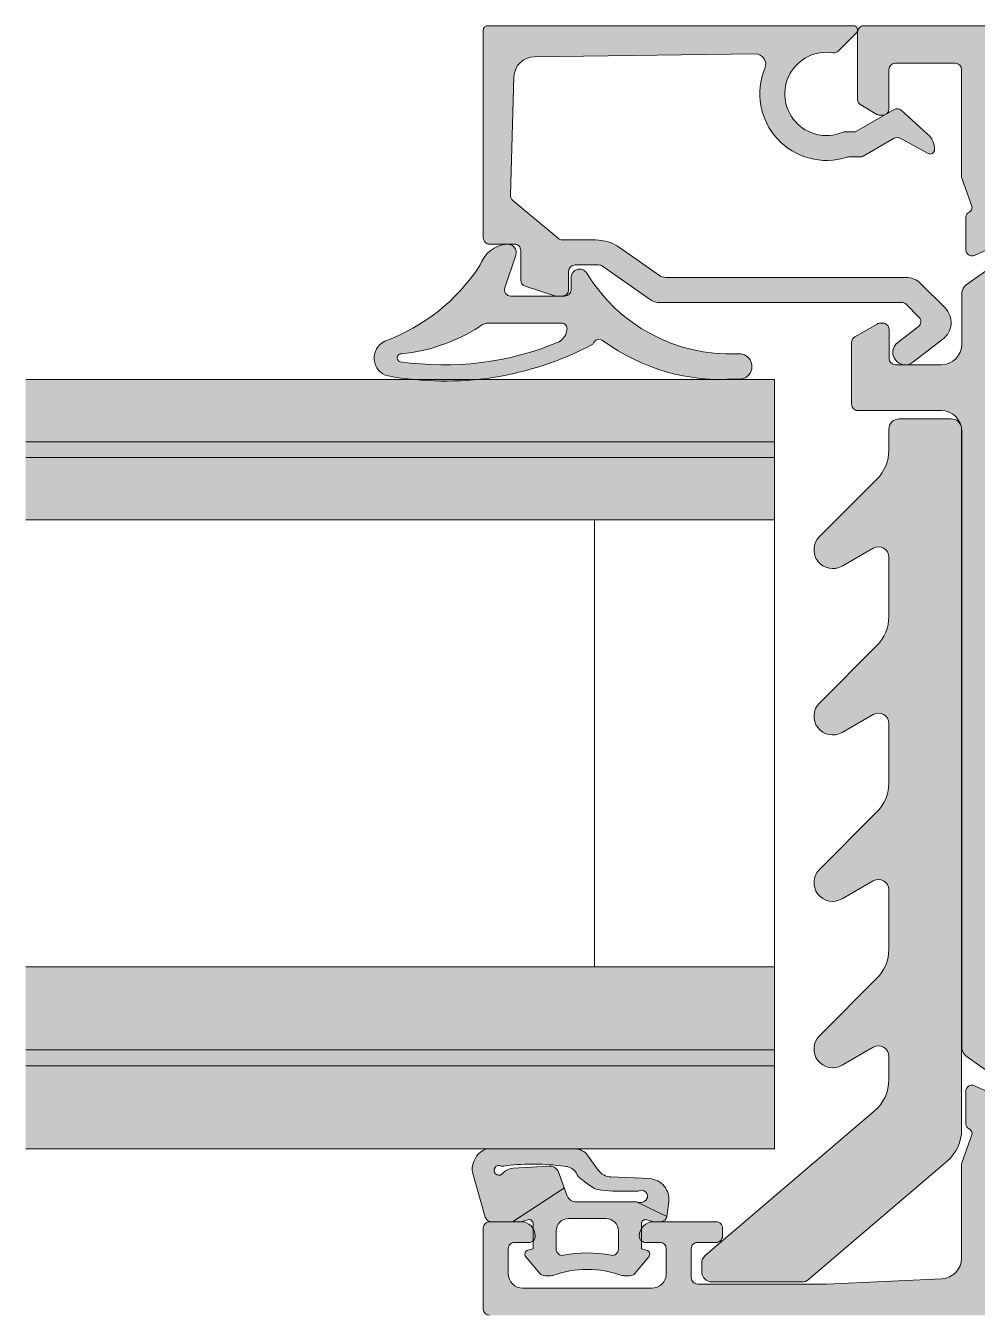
# Model space of a CAD drawing. Header units: millimetres. Extents: x -576 to 4430, y -1196 to 2690.
# Drawn here: x 1864.65 to 1887.53, y -635.28 to -604.31 of the extents above; entities that cross this region are included whole.
import ezdxf

# ---------------------------------------------------------------- set-up
doc = ezdxf.new("R2010")
doc.units = ezdxf.units.MM
doc.header["$LTSCALE"] = 0.25
doc.header["$MEASUREMENT"] = 0
for name, color, linetype, lineweight in [('01_Aluminium [Thin]', 141, 'Continuous', 18), ('01_Fill Glass', 254, 'Continuous', 0), ('01_Fill Plastic', 253, 'Continuous', 0), ('01_Fill Polyamide', 10, 'Continuous', 0), ('01_Glazing [Thin]', 6, 'Continuous', 18), ('01_Plastic', 3, 'Continuous', 20), ('01_Polyamide', 201, 'Continuous', 20)]:
    doc.layers.add(name, color=color, linetype=linetype, lineweight=lineweight)
doc.layers.add('01_Fill 2°material', color=7, linetype='Continuous', lineweight=0, true_color=0xbfbfbf)
doc.layers.add('01_Fill Aluminum', color=7, linetype='Continuous', lineweight=0, true_color=0xdcdcdc)

msp = doc.modelspace()

# ---------------------------------------------------------------- hatches: boundary and pattern name
at = {"layer": '01_Fill 2°material', "ltscale": 0.25}
h = msp.add_hatch(color=256, dxfattribs=at)
h.dxf.hatch_style = 1
edge = h.paths.add_edge_path()
edge.add_arc((1875.630387499797, -631.8034628461886), 0.2500000000006058, 528.0364513271027, 561.7668760545731, ccw=False)
edge.add_arc((1875.925846803209, -631.8071016892121), 0.5428696929898681, 472.5962169643944, 534.1362622465406, ccw=False)
edge.add_line((1875.717257611146, -631.3059050685919), (1877.826485670125, -631.3059050685773))
edge.add_arc((1877.84559630278, -631.7054482874158), 0.4000000000000318, 404.7119290243088, 452.73843895605285, ccw=False)
edge.add_line((1878.129857507245, -631.4240312167962), (1878.411291486323, -631.8154463478453))
edge.add_arc((1878.736056595669, -631.5819348411645), 0.4000000000002781, 575.7167622531208, 627.527475252334)
edge.add_line((1878.718800473604, -631.9815624506358), (1879.649780129862, -632.0217626225152))
edge.add_arc((1879.612402794191, -632.5203636000218), 0.4999999999926932, 352.99360772468975, 445.7128735626858, ccw=False)
edge.add_line((1880.108669068663, -632.5813536386707), (1880.065552523039, -632.93218613426))
edge.add_line((1880.065552523039, -632.93218613426), (1879.332551713126, -632.5809050510583))
edge.add_arc((1879.41361176627, -632.3708512795978), 0.2251517690805374, 608.8983266011014, 674.0103272438629)
edge.add_arc((1879.589820862601, -632.5333452848885), 0.01978431694102304, 489.3537514831213, 538.3734630290342, ccw=False)
edge.add_arc((1879.450517201181, -632.4460192023056), 0.1457933144468498, 330.3934355554911, 481.9492810514324)
edge.add_line((1879.373367992978, -632.3223111176416), (1878.767687213341, -632.3191149342478))
edge.add_line((1878.767687213342, -632.3191149342478), (1878.48922071132, -632.3000141739643))
edge.add_arc((1878.24404885142, -632.9247492458802), 0.6711208169678048, 428.5729057719275, 443.0954420271703)
edge.add_line((1878.324728186672, -632.2584955435781), (1878.188152554071, -632.1728378595539))
edge.add_line((1878.18815255407, -632.1728378595548), (1877.990798381435, -632.015306156038))
edge.add_arc((1878.50203806181, -631.4911530625981), 0.7321901912429457, 572.9024375159727, 585.7145556032654, ccw=False)
edge.add_line((1877.887293552703, -631.8888862202242), (1877.865474119625, -631.8563702806954))
edge.add_arc((1877.589420366886, -632.0789951423625), 0.3546371433360143, 398.8846055349916, 449.8060012747791)
edge.add_arc((1876.839092747491, -636.9169420396378), 5.24668493684652, 441.7646998648067, 456.9066713819241)
edge.add_arc((1876.12495837083, -631.4725838534345), 0.2500000000000436, 259.90976088892603, 289.44069641719955, ccw=False)
edge.add_arc((1876.027218796877, -631.8228199933004), 0.117247234685073, 422.6095379947188, 666.6522718205318)
edge.add_arc((1876.394901328946, -632.1498148231971), 0.3779901298675551, 452.67500966416947, 501.958332058076, ccw=False)
edge.add_line((1876.377260239743, -631.7722365793201), (1877.233700816166, -631.7192186716405))
edge.add_arc((1877.233700816166, -631.9692186716405), 0.25, 374.99999999998107, 449.99999999998374, ccw=False)
edge.add_line((1877.475182272738, -631.9045139103658), (1877.597347261696, -632.2466595578893))
edge.add_line((1877.597347261697, -632.2466595578893), (1876.350071776092, -633.0559050683136))
edge.add_line((1876.350071776092, -633.0559050683136), (1875.839958306796, -633.0559050683136))
edge.add_arc((1875.839958306796, -632.9059050683139), 0.1499999999998352, 554.9999999982908, 629.9999999999945, ccw=False)
edge.add_line((1875.695069432852, -632.9447279250747), (1875.398212407898, -631.89617059507))
at = {"layer": '01_Fill Aluminum', "ltscale": 0.25}
h = msp.add_hatch(color=256, dxfattribs=at)
h.dxf.hatch_style = 1
h.paths.add_polyline_path([(1875.650064028373, -609.4059060929134, 0.4142136209387937), (1875.800064058367, -609.5559060929135), (1876.400062973761, -609.5559059729402, -0.414213620938794), (1876.550063003754, -609.7059059729401), (1876.550063003754, -610.4233398242344, 0.3249196962329807), (1876.653710454599, -610.5659983016786), (1877.369476089889, -610.7985646544711, 0.1970082281405101), (1877.4829458214, -610.7900526784073, 0.5576223656296995), (1877.700063003755, -610.6559061770266), (1877.700063003755, -610.205905717483, -0.4142135623730937), (1877.850063003755, -610.0559057174829), (1878.427547678263, -610.0559057174829, -0.1539147432816154), (1878.513584154385, -610.0830329183103), (1879.69560512746, -610.9106930669356, 0.1539147432816144), (1879.83899925433, -610.9559050683143), (1885.70700413125, -610.9559050683143, -0.1989123673796579), (1885.813070148428, -610.9998390511363), (1886.124758695058, -611.3115275977665, -0.4529657504803505), (1886.110057578107, -611.5365577061924), (1885.61342062186, -611.9179768847074, 1.00007663492671), (1885.978916686441, -612.3938052410102), (1886.708122056746, -611.8336837400751, 0.4479168683076039), (1886.75051136258, -611.088752127865), (1886.164110912437, -610.5023516777213, 0.1989123673797433), (1885.810557521843, -610.3559050683147), (1880.028178556297, -610.3559050683147, -0.1539147432815771), (1879.884784429428, -610.3106930669361), (1878.922299476589, -609.6367537229975, 0.1539147432816033), (1878.348722969111, -609.455905717483), (1877.551626244021, -609.4559057174832, -0.1755946907436003), (1877.455534962984, -609.4210858620776), (1876.358133730723, -608.5055574904992, -0.2221840360619963), (1876.304225083142, -608.3905236844624), (1876.386279324793, -605.5355298082917, -0.4022031260866226), (1876.879849649838, -605.0499329086164), (1882.185386800907, -604.9838919233683, -0.5420708623593433), (1882.4218485674, -605.329746603595, 0.6445493222813495), (1884.41116455268, -607.4595652792096), (1884.710833543835, -607.4595652792099, 0.131652497587474), (1884.785833543835, -607.4394690897774), (1885.52653734134, -607.0118235528981, -0.260827865696058), (1885.673052589866, -607.0098730149278), (1886.349446975937, -607.3767362481659, 0.5436583071635439), (1886.496835711251, -607.2964186248263, 0.2214433755511985), (1886.331689111466, -606.9078752358126), (1885.699618664203, -606.3387564488154, 0.3249196962328429), (1885.524249073249, -606.3203243620693), (1884.625064028377, -606.8394690897775, -0.1316524975874037), (1884.550064028377, -606.8595652792097), (1884.33097386429, -606.8595652792097, 0.09647240044979621), (1884.274681828163, -606.8705285694217, -1.314619193601405), (1884.054470210282, -604.9557134699736, 0.2397131860925454), (1884.183796520906, -604.9135939320225), (1884.620774706495, -604.4766157464327, 0.6681786379191111), (1884.550064028376, -604.305905068314), (1875.750064028377, -604.305905068314, 0.4142135623730939), (1875.650064028377, -604.4059050683142)])
h = msp.add_hatch(color=256, dxfattribs=at)
h.dxf.hatch_style = 1
h.paths.add_polyline_path([(1890.174790430851, -630.4059050683844, -0.4142135623728267), (1890.024790430852, -630.5559050683843), (1889.849790430787, -630.5559050683845, 0.5855240683196027), (1889.76443535106, -630.7080060315685), (1890.227823050335, -631.4671569493111, -0.1378721067475657), (1890.249790430744, -631.5453083940873), (1890.249790430744, -631.6559050683146, -0.4142135623730952), (1890.099790430744, -631.8059050683145), (1888.173397228835, -631.8059050683145, 0.2134110148109192), (1888.061597942917, -631.8559004700791, -0.8554596718348992), (1887.812754000839, -631.6948915881052), (1887.853427665145, -631.6035370423423), (1888.415660622397, -630.7891587542136, -0.2679491924310027), (1888.551183973887, -630.7248670657845), (1888.60873136559, -630.7295179841293, 0.577350269189233), (1888.707135893458, -630.5869818522361), (1888.586776288165, -630.3332704084754, 0.1779757333229027), (1888.512870723383, -630.2608022769231), (1887.458364174319, -629.7856893407555, 0.5444665942505428), (1887.247625419503, -629.923833781775), (1887.252853968894, -630.7132979011789, 0.3039838199167826), (1887.326221988381, -630.8215676665294, -0.4027377512043442), (1887.392713251366, -630.9702466426298), (1887.158920312494, -631.6204086178926, 0.08651342436168223), (1887.150071776091, -631.6711655319481), (1887.150071776091, -633.929124624195, -0.4008390878226563), (1886.673002854592, -634.4285985130408), (1883.900071776092, -634.5559050683136), (1880.800071776092, -634.5559050683136, -0.414213562373095), (1880.650071776092, -634.4059050683135), (1880.650071776092, -633.7059050683137, -0.414213562372873), (1880.800071776091, -633.5559050683136), (1881.250071776092, -633.5559050683131, 0.4142135623728731), (1881.400071776092, -633.4059050683135), (1881.400071776092, -633.2059050683137, 0.4142135623730498), (1881.250071776091, -633.0559050683136), (1879.750071776091, -633.0559050683133, 0.4142135623737849), (1879.400071776092, -633.4059050683139, 0.4142135623726405), (1879.550071776092, -633.5559050683136), (1879.900071776091, -633.5559050683133, -0.4142135623735042), (1880.050071776092, -633.7059050683141), (1880.050071776091, -634.305905068314, -0.4142135623728734), (1879.700071776092, -634.6559050683135), (1876.600071776092, -634.6559050683135, -0.4142135623728727), (1876.250071776092, -634.305905068314), (1876.250071776091, -633.7059050683139, -0.414213562372651), (1876.400071776091, -633.555905068314), (1876.750071776092, -633.5559050683131, 0.4142135623725953), (1876.900071776092, -633.4059050683135, 0.4142135623727071), (1876.550071776092, -633.055905068314), (1875.800071776092, -633.0559050683136, 0.414213562373317), (1875.650071776092, -633.2059050683134), (1875.650071776092, -635.1559050683132, 0.4142135623730847), (1875.800071776091, -635.3059050683131), (1916.400071776092, -635.3059050683145, 0.4142135623731034), (1916.650071776092, -635.0559050683145), (1916.650071776092, -633.455905068315, 0.4142135623729676), (1916.500071776091, -633.3059050683149), (1915.450071776092, -633.3059050683145, 0.414213562373227), (1915.300071776091, -633.4559050683148), (1915.300071776091, -633.6559050683146, 0.4142135623733881), (1915.450071776092, -633.8059050683149), (1915.900071776092, -633.8059050683145, -0.4142135623737749), (1916.050071776092, -633.955905068315), (1916.050071776091, -634.3048938291298, -0.4142135623722661), (1915.900071776092, -634.454893829129), (1915.525071776092, -634.4548938291297, 0.2679491924301409), (1915.395167965525, -634.5298938291293, -0.2679491924304972), (1915.265264154957, -634.6048938291291), (1913.034879397227, -634.6048938291295, -0.2679491924310892), (1912.90497558666, -634.5298938291297, 0.2679491924311215), (1912.775071776092, -634.4548938291297), (1912.400071776092, -634.4548938291299, -0.4142135623728035), (1912.250071776091, -634.3048938291298), (1912.250071776091, -633.9559050683155, -0.4142135623731782), (1912.400071776091, -633.8059050683149), (1912.850071776092, -633.8059050683145, 0.4142135623727968), (1913.000071776091, -633.6559050683146), (1913.000071776091, -633.4559050683148, 0.4142135623730741), (1912.850071776092, -633.3059050683149), (1911.050071776092, -633.3059050683149, 0.4142135623731158), (1910.900071776092, -633.455905068315), (1910.900071776092, -633.8059050683142, 0.4142135623730952), (1911.050071776092, -633.9559050683141), (1911.500071776091, -633.9559050683141, -0.4142135623730951), (1911.650071776092, -634.1059050683142), (1911.650071776092, -634.4059050683142, -0.4142135623730811), (1911.500071776091, -634.5559050683142), (1903.250071776092, -634.5559050683145, -0.4142135623726616), (1903.100071776092, -634.4059050683148), (1903.100071776092, -634.1059050683147, -0.4142135623735389), (1903.250071776091, -633.9559050683146), (1903.700071776092, -633.9559050683146, 0.4142135623730949), (1903.850071776092, -633.8059050683145), (1903.850071776092, -633.4559050683146, 0.4142135623729665), (1903.700071776092, -633.3059050683149), (1902.650071776092, -633.3059050683145, 0.4142135623733674), (1902.500071776091, -633.4559050683146), (1902.500071776092, -634.4059050683142, -0.4142135623732373), (1902.350071776092, -634.5559050683145), (1901.999790430866, -634.5559050683145), (1899.226859352352, -634.4285985130413, -0.4008390878226519), (1898.749790430853, -633.9291246241952), (1898.749790430854, -631.3559050683119), (1898.599790430854, -631.2059050683114), (1898.749790430854, -631.0559050683117), (1898.749790430854, -629.0559050683149, 0.4142135623731618), (1898.499790430854, -628.8059050683149), (1898.249790430852, -628.8059050683149, 0.4142135623730951), (1897.999790430852, -629.0559050683149, -0.4142135623730951), (1897.749790430852, -629.3059050683149), (1894.338141060044, -629.3059050683149, -0.3163632502771074), (1894.196989596448, -629.2066619823701), (1893.932180651817, -628.4702466426301, -0.3927928019848425), (1893.994957742741, -628.3231454686805), (1894.002334066713, -628.3198613176554, 0.2944133975739259), (1894.072039934289, -628.2132979011789), (1894.07726848368, -627.423833781775, 0.5486187866265531), (1893.864780763698, -627.286477345321), (1892.8120231798, -627.7608022769233, 0.1779757333225253), (1892.738117615017, -627.8332704084754), (1892.617758009725, -628.0869818522361, 0.7175489518028334), (1892.740376869629, -628.2314203448894, -0.3297694723299452), (1892.909233280786, -628.2891587542139), (1893.471466238037, -629.1035370423425), (1893.512129864891, -629.194869043616, -0.8555309015448502), (1893.263295960266, -629.3559004700791, 0.2134110148108032), (1893.151496674348, -629.3059050683145), (1891.225103472439, -629.3059050683145, -0.4142135623730951), (1891.075103472439, -629.1559050683144), (1891.075103472439, -629.0453083940873, -0.1378721067475825), (1891.097070852848, -628.9671569493113), (1891.560458552166, -628.2080060314987, 0.5855240683198971), (1891.475103472439, -628.0559050683145), (1890.762311855727, -628.0559050683145, 0.2614125764228558), (1890.335536457089, -628.295400252394), (1890.248015032214, -628.4387833635973, 0.1378721067476053), (1890.174790430852, -628.6992881795176)])
h.paths.add_polyline_path([(1891.299790430852, -630.0559050683149), (1897.849790430852, -630.0559050683154, -0.4142135623730848), (1897.999790430852, -630.2059050683152), (1897.999790430852, -634.4059050683148, -0.4142135623730901), (1897.849790430852, -634.5559050683145), (1888.050071776091, -634.5559050683147, -0.4142135623730978), (1887.90007177609, -634.4059050683144), (1887.90007177609, -632.7559050683147, -0.414213562373095), (1888.05007177609, -632.6059050683149), (1890.999790430852, -632.6059050683149, 0.4142135623730952), (1891.149790430852, -632.455905068315), (1891.149790430852, -631.3559050683115), (1890.999790430852, -631.2059050683109), (1891.149790430852, -631.0559050683113), (1891.149790430852, -630.2059050683155, -0.4142135623731054)], flags=16)
h.paths.add_polyline_path([(1890.174790430852, -610.9125219571812, 0.1378721067476084), (1890.248015032214, -611.1730267731017), (1890.335536457089, -611.3164098843048, 0.261412576422854), (1890.762311855727, -611.555905068384), (1891.475103472439, -611.5559050683843, 0.5855240683198882), (1891.560458552166, -611.4038041052003), (1891.097070852848, -610.6446531873875, -0.1378721067475827), (1891.075103472439, -610.5665017426112), (1891.075103472439, -610.4559050683844, -0.4142135623730951), (1891.225103472439, -610.3059050683843), (1893.151496674348, -610.3059050683843, 0.2134110148108026), (1893.263295960266, -610.2559096666195, -0.8554596718522117), (1893.512139902342, -610.416918548599), (1893.471466238037, -610.5082730943562), (1892.909233280786, -611.3226513824851, -0.267949192431002), (1892.773709929296, -611.3869430709143), (1892.716162537593, -611.3822921525694, 0.5773502691897295), (1892.617758009725, -611.5248282844626), (1892.738117615017, -611.7785397282233, 0.1779757333225185), (1892.8120231798, -611.8510078597755), (1893.866529728863, -612.326120795943, 0.5444665942506196), (1894.07726848368, -612.1879763549235), (1894.072039934289, -611.3985122355197, 0.3039838199165649), (1893.998671914802, -611.2902424701691, -0.4027377512036581), (1893.932180651817, -611.1415634940689), (1894.196989596473, -610.4051481542587, -0.3163632502771503), (1894.33814106007, -610.305905068314), (1897.749790430852, -610.305905068314, -0.4142135623730951), (1897.999790430852, -610.555905068314, 0.4142135623730951), (1898.249790430852, -610.805905068314), (1898.499790430854, -610.805905068314, 0.4142135623731616), (1898.749790430854, -610.555905068314), (1898.749790430854, -608.5559050683177), (1898.599790430854, -608.405905068318), (1898.749790430854, -608.2559050683175), (1898.749790430853, -605.6826855124335, -0.4008390878226513), (1899.226859352352, -605.1832116235875), (1901.999790430866, -605.055905068314), (1902.350071776092, -605.055905068314, -0.4142135623732339), (1902.500071776092, -605.2059050683146), (1902.500071776091, -606.1559050683139, 0.4142135623733622), (1902.650071776092, -606.3059050683142), (1903.700071776092, -606.3059050683138, 0.4142135623729666), (1903.850071776092, -606.1559050683139), (1903.850071776092, -605.8059050683142, 0.4142135623730951), (1903.700071776092, -605.6559050683144), (1903.250071776091, -605.6559050683144, -0.4142135623735391), (1903.100071776092, -605.5059050683138), (1903.100071776092, -605.2059050683139, -0.4142135623726615), (1903.250071776092, -605.055905068314), (1911.500071776091, -605.0559050683145, -0.4142135623730812), (1911.650071776092, -605.2059050683146), (1911.650071776092, -605.5059050683143, -0.4142135623730949), (1911.500071776091, -605.6559050683144), (1911.050071776092, -605.6559050683144, 0.4142135623730951), (1910.900071776092, -605.8059050683145), (1910.900071776092, -606.1559050683139, 0.4142135623730951), (1911.050071776091, -606.3059050683138), (1912.850071776092, -606.3059050683138, 0.4142135623730949), (1913.000071776091, -606.1559050683139), (1913.000071776091, -605.9559050683141, 0.4142135623727968), (1912.850071776092, -605.8059050683142), (1912.400071776091, -605.8059050683138, -0.4142135623731783), (1912.250071776091, -605.6559050683135), (1912.250071776091, -605.3069163074991, -0.4142135623728035), (1912.400071776092, -605.156916307499), (1912.775071776092, -605.156916307499, 0.2679491924312483), (1912.904975586659, -605.0819163074992, -0.2679491924312384), (1913.034879397227, -605.0069163074992), (1915.265264154957, -605.0069163074999, -0.2679491924305538), (1915.395167965525, -605.0819163074995, 0.2679491924303024), (1915.525071776092, -605.1569163074993), (1915.900071776092, -605.1569163074997, -0.4142135623723598), (1916.050071776091, -605.3069163074991), (1916.050071776092, -605.6559050683139, -0.4142135623737749), (1915.900071776092, -605.8059050683142), (1915.450071776092, -605.8059050683138, 0.4142135623733934), (1915.300071776091, -605.9559050683141), (1915.300071776091, -606.1559050683139, 0.4142135623732199), (1915.450071776092, -606.3059050683142), (1916.500071776092, -606.3059050683138, 0.4142135623729631), (1916.650071776092, -606.1559050683137), (1916.650071776092, -604.5559050683145, 0.4142135623730907), (1916.400071776092, -604.3059050683145), (1884.80007177609, -604.3059050683142, 0.4142135623735892), (1884.65007177609, -604.4559050683143), (1884.650071776093, -606.0806273933407, 0.2679491924307623), (1884.725071776093, -606.2105312039081), (1885.115264154957, -606.435808878881, 0.1316524975889904), (1885.190264154958, -606.4559050683132, 0.5690505240446433), (1885.400071776093, -606.3059050683127), (1885.400071776092, -605.3559050683133, -0.4142135623730361), (1885.550071776092, -605.2059050683127), (1887.000071776091, -605.2059050683102, -0.4142135623736812), (1887.150071776092, -605.3559050683108), (1887.150071776091, -607.9406446047509, 0.08651342436171776), (1887.158920312494, -607.9914015188061), (1887.392713251366, -608.6415634940689, -0.3927928019915568), (1887.32993616044, -608.7886646680194), (1887.322559836472, -608.7919488190422, 0.2944133975800756), (1887.252853968894, -608.8985122355199), (1887.247625419503, -609.6879763549235, 0.5486187866272475), (1887.460113139485, -609.8253327913777), (1888.512870723383, -609.3510078597757, 0.1779757333228632), (1888.586776288165, -609.2785397282231), (1888.707135893458, -609.0248282844626, 0.7175489518022214), (1888.584517033554, -608.8803897918095, -0.3297694723299482), (1888.415660622397, -608.8226513824851), (1887.853427665145, -608.0082730943562), (1887.812764038292, -607.9169410930823, -0.8555309015432767), (1888.061597942917, -607.7559096666197, 0.2134110148109172), (1888.173397228835, -607.8059050683845), (1890.099790430744, -607.8059050683845, -0.4142135623730952), (1890.249790430744, -607.9559050683841), (1890.249790430744, -608.0665017426114, -0.1378721067475885), (1890.227823050335, -608.1446531873875), (1889.76443535106, -608.9038041051302, 0.5855240683196333), (1889.849790430787, -609.0559050683145), (1890.024790430852, -609.0559050683145, -0.4142135623728284), (1890.174790430851, -609.2059050683146)])
h.paths.add_polyline_path([(1891.149790430852, -609.4059050683135), (1891.149790430852, -608.5559050683172), (1890.999790430852, -608.4059050683176), (1891.149790430852, -608.255905068317), (1891.149790430852, -607.1559050683139, 0.4142135623732128), (1890.999790430852, -607.0059050683138), (1888.050071776091, -607.0059050683138, -0.4142135623730951), (1887.90007177609, -606.855905068314), (1887.90007177609, -605.2059050683141, -0.4142135623730978), (1888.05007177609, -605.0559050683142), (1897.849790430852, -605.0559050683142, -0.4142135623730958), (1897.999790430852, -605.2059050683139), (1897.999790430852, -609.4059050683135, -0.4142135623730919), (1897.849790430852, -609.5559050683136), (1891.299790430852, -609.5559050683138, -0.4142135623731002)], flags=16)
at = {"layer": '01_Fill Glass', "ltscale": 0.25}
h = msp.add_hatch(color=256, dxfattribs=at)
h.dxf.hatch_style = 1
h.paths.add_polyline_path([(1864.650071776091, -631.3059050683133), (1882.650071776091, -631.3059050683133), (1882.650071776091, -626.9259050683135), (1864.650071776091, -626.9259050683135)])
h.paths.add_polyline_path([(1864.650071776091, -616.1859050683132), (1882.650071776091, -616.1859050683132), (1882.650071776091, -612.8059050683133), (1864.650071776091, -612.8059050683133)])
at = {"layer": '01_Fill Plastic', "ltscale": 0.25}
h = msp.add_hatch(color=256, dxfattribs=at)
h.dxf.hatch_style = 1
h.paths.add_polyline_path([(1873.279352017685, -611.8911283761962, 0.6985064420417747), (1873.359980415919, -612.725264029547, 0.1686678630860134), (1878.283597444714, -611.9631847200543, -0.5713882184757546), (1878.541321145228, -611.8844940633563, 0.1806414587843514), (1881.722349085853, -612.7918729474467, 1.248094821065336), (1881.748720680401, -612.1939558967193, -0.2720297106966558), (1878.135964741125, -610.2515585776299, 0.7605798912276978), (1877.759398887846, -610.360086459462), (1877.759398887846, -610.6559061770268, -0.4142135623730951), (1877.609398887846, -610.8059061770269), (1876.309398887845, -610.8059061770269, -0.5117725455009509), (1876.167074495393, -610.6085377559745), (1876.429264458588, -609.820754959131, 0.5367706748602851), (1876.223827954563, -609.558211932528, 0.3028165420597844), (1875.569776721905, -610.0726828476949, -0.1590991144742006)])
h.paths.add_polyline_path([(1875.726778266714, -611.4571081091786), (1877.527895922213, -611.4571081091786, -0.5053443711861367), (1877.661301707192, -611.6108294009094, -0.234974353951462), (1877.47041522635, -611.9042138502122, -0.1368653522962373), (1873.65400248573, -612.3818046946132, -0.9646854720459772), (1873.690000498792, -612.1930587416149, 0.1174169460554896), (1875.542135785402, -611.5487049741763, -0.1383337806736883)], flags=16)
at = {"layer": '01_Fill Plastic'}
msp.add_hatch(color=256, dxfattribs=at).paths.add_polyline_path([(1884.275071776077, -621.2956165000165, -0.8769764629927916), (1883.731873724543, -620.5877070167797), (1885.107178557286, -619.2124021840367, 0.1989123673793159), (1885.4000717761, -618.5052954028487), (1885.400071776102, -617.0791101490598, 0.5773502691900415), (1885.025071776102, -616.8626037981134), (1884.275071776089, -617.2956165000129, -0.8769764629927271), (1883.731873724556, -616.5877070167761), (1885.107178557276, -615.2124021840558, 0.1989123673796472), (1885.400071776089, -614.5052954028691), (1885.400071776089, -614.0059050683113, -0.4142135623730949), (1885.650071776089, -613.7559050683113), (1886.900071776098, -613.7559050683113, -0.4142135623732052), (1887.150071776098, -614.0059050683116), (1887.150071776091, -630.8425455293453, -0.2194269073864352), (1886.799461700461, -631.603001133656), (1883.470200242574, -634.4460189693913, -0.1785576238053336), (1883.307852761482, -634.5059050683134), (1881.150071776091, -634.5059050683134, -0.4142135623730951), (1880.900071776091, -634.2559050683134), (1880.900071776091, -634.0602871147488, -0.2194269073865359), (1880.987724294998, -633.8701732136709), (1885.049461700459, -630.4016586395327, 0.2194269073865361), (1885.400071776089, -629.6412030352218), (1885.400071776089, -629.079110149063, 0.5773502691895805), (1885.025071776089, -628.862603798117), (1884.275071776076, -629.2956165000163, -0.8769764629926543), (1883.731873724543, -628.5877070167797), (1885.107178557277, -627.212402184046, 0.198912367379305), (1885.40007177609, -626.5052954028607), (1885.400071776092, -625.0791101490644, 0.5773502691899653), (1885.02507177609, -624.8626037981168), (1884.275071776076, -625.2956165000163, -0.8769764629926066), (1883.731873724543, -624.5877070167797), (1885.107178557277, -623.212402184046, 0.1989123673783935), (1885.40007177609, -622.5052954028641), (1885.400071776096, -621.0791101490667, 0.5773502691912604), (1885.025071776091, -620.8626037981161)])
at = {"layer": '01_Fill Plastic', "ltscale": 0.25}
h = msp.add_hatch(color=256, dxfattribs=at)
h.dxf.hatch_style = 1
h.paths.add_polyline_path([(1877.597347261697, -632.2466595578893), (1877.650530772145, -632.3956098158527, 0.3394542591779734), (1877.892012229657, -632.580905054578), (1879.332551713126, -632.5809050510574), (1880.065552523039, -632.93218613426, -0.3635220656709756), (1879.917872783153, -633.0559050683136), (1879.750071776091, -633.0559050683136), (1879.575921474471, -633.0093038618319, 0.493041807867334), (1879.450071776092, -633.1059050683128), (1879.450071776092, -633.7059050683132), (1879.575953680602, -633.7396350229686, -0.5486187866261858), (1879.626676220403, -633.9005063665658), (1879.289511855473, -634.3023232097661, -0.2216946626429748), (1879.174605189006, -634.3559050683128), (1879.028991567654, -634.3559050683128, -0.08471955629338988), (1878.979241390773, -634.3474145022759, 0.1706640371966394), (1877.32090216141, -634.3474145022759, -0.08471955629338498), (1877.271151984529, -634.3559050683128), (1877.125538363178, -634.3559050683128, -0.2216946626427947), (1877.01063169671, -634.3023232097661), (1876.67346733178, -633.9005063665667, -0.5486187866265202), (1876.724189871581, -633.7396350229686), (1876.850071776092, -633.7059050683132), (1876.850071776092, -633.1059050683128, 0.4930418078672826), (1876.724222077713, -633.0093038618319), (1876.550071776091, -633.0559050683136), (1876.350071776092, -633.0559050683136)])
h.paths.add_polyline_path([(1877.700071775302, -632.9809050550833, 0.414213561602283), (1877.400071776092, -633.2809050550826), (1877.400071776092, -633.7155037574524, 0.4734736942744691), (1877.579579972814, -633.8625726743797, -0.09933114856506038), (1878.72056357937, -633.8625726743797, 0.4734736942741639), (1878.900071776092, -633.7155037574524), (1878.900071776092, -633.2809050527143, 0.4142135631438306), (1878.600071775302, -632.980905052715)], flags=16)
at = {"layer": '01_Fill Polyamide', "ltscale": 0.25}
h = msp.add_hatch(color=256, dxfattribs=at)
h.dxf.hatch_style = 1
h.paths.add_polyline_path([(1884.505447311948, -613.4059050683121, 0.4142135623731618), (1884.655447311948, -613.5559050683122), (1886.655447163283, -613.5559050683117, -0.4142135594349165), (1887.155447163283, -614.0559050632957), (1887.155447311948, -628.8752035785095, 0.2435233174976032), (1887.261146148158, -629.0793534575322), (1888.542028010222, -629.9847311241123, -0.2435233201541082), (1888.605447311948, -630.1072210530305), (1888.605447311948, -630.4485719201324, -0.1315709965250808), (1888.525158663577, -630.748405392227), (1888.118828753343, -631.4527105699652, 0.1315709965243531), (1888.105447311948, -631.5026828153144), (1888.105447311948, -631.6059050683842, 0.4142135623737402), (1888.305447311947, -631.8059050683845), (1890.005447311947, -631.8059050683845, 0.4142135623730951), (1890.205447311948, -631.6059050683842), (1890.205447311948, -631.5026828153144, 0.1315709965251162), (1890.192065870552, -631.4527105699652), (1889.785735960319, -630.7484053922284, -0.1315709965251148), (1889.705447311948, -630.448571920134), (1889.705447311948, -629.7189076895187, 0.2435233201542836), (1889.494049639527, -629.3106079264575), (1888.409125448885, -628.5437408474298, -0.2435233201542829), (1888.155448241981, -628.0537811317566), (1888.155448241981, -611.5580290049423, -0.2435233201542836), (1888.409125448885, -611.0680692892691), (1889.494049639527, -610.3012022102415, 0.2435233201542835), (1889.705447311948, -609.8929024471803), (1889.705447311948, -609.163238216565, -0.1315709965251144), (1889.785735960319, -608.8634047444706), (1890.192065870552, -608.1590995667337, 0.1315709965251162), (1890.205447311948, -608.1091273213846), (1890.205447311948, -608.0059050683147, 0.4142135623730951), (1890.005447311947, -607.8059050683145), (1888.305447311947, -607.8059050683145, 0.4142135623737402), (1888.105447311948, -608.0059050683147), (1888.105447311948, -608.1091273213846, 0.1315709965243145), (1888.118828753343, -608.1590995667337), (1888.525158663577, -608.8634047444724, -0.1315709965252142), (1888.605447311948, -609.163238216567), (1888.605447311948, -609.5045890836685, -0.2435233201539606), (1888.542028010221, -609.6270790125867), (1887.261146148158, -610.5324566791666, 0.2435233201543137), (1887.155447311948, -610.7366065606972), (1887.155447311948, -611.9559050683123, -0.4142135623730951), (1886.655447311948, -612.4559050683123), (1885.555447311948, -612.4559050683123, -0.4142135623730949), (1885.405447311948, -612.3059050683122), (1885.405447311948, -611.6059050683122, 0.4742974360918517), (1885.22554350138, -611.458916081944, 0.1830809254927135), (1885.120639690813, -611.4760012577443), (1884.580447311948, -611.787881473096, 0.2679491924312623), (1884.505447311948, -611.9177852836641)])

# ---------------------------------------------------------------- linework, layer by layer
at = {"layer": '01_Aluminium [Thin]'}
msp.add_lwpolyline([(1884.389305956002, -607.4667697270633, -0.07795444858954005), (1884.435234490566, -607.4595652792096), (1884.710833543835, -607.4595652792099, 0.1316524975874838), (1884.785833543835, -607.4394690897774), (1885.52653734134, -607.0118235528981, -0.2608278656967649), (1885.673052589866, -607.0098730149281), (1886.349446975937, -607.3767362481659, 0.5685093927568832), (1886.497123808287, -607.2888333491406), (1886.497123808287, -607.2794476485518, 0.212556561670061), (1886.331689111467, -606.9078752358129), (1885.699618664203, -606.3387564488154, 0.3249196962327348), (1885.524249073249, -606.3203243620693), (1884.625064028377, -606.8394690897777, -0.1316524975872261), (1884.550064028376, -606.8595652792097), (1884.33097386429, -606.8595652792097, 0.09647240044982194), (1884.274681828163, -606.8705285694219, -1.314619193601183), (1884.054470210282, -604.9557134699736, 0.2397131860924494), (1884.183796520906, -604.9135939320228), (1884.620774706495, -604.4766157464325, 0.6681786379185342), (1884.550064028376, -604.305905068314), (1875.750064028377, -604.305905068314, 0.4142135623732282), (1875.650064028377, -604.4059050683144), (1875.650064028377, -609.4059050683139, 0.414215613228528), (1875.800064054082, -609.5559060929135), (1876.400062978047, -609.5559059729402, -0.4142136125722515), (1876.550063003754, -609.7059059729403), (1876.550063003754, -610.4233398242344, 0.3249196962328572), (1876.653710454598, -610.5659983016786), (1877.369476089888, -610.7985646544709, 0.07870170682468189), (1877.415828639044, -610.8059061770267), (1877.550063003754, -610.8059061770267, 0.4142135623728175), (1877.700063003755, -610.6559061770266), (1877.700063003755, -610.2059057174828, -0.4142135623730173), (1877.850063003755, -610.0559057174829), (1878.427547678263, -610.0559057174829, -0.1539147432815944), (1878.513584154385, -610.0830329183103), (1879.69560512746, -610.9106930669358, 0.1539147432815825), (1879.83899925433, -610.9559050683143), (1885.70700413125, -610.9559050683143, -0.1989123673799484), (1885.813070148428, -610.9998390511365), (1886.124758695058, -611.3115275977663, -0.4529657504802867), (1886.110057578107, -611.5365577061924), (1885.61342062186, -611.9179768847076, 0.9999999999999792), (1885.978880222769, -612.3938332496997), (1886.694868927819, -611.8438638111073, 0.4579875136936188), (1886.75051136258, -611.0887521278647), (1886.164110912437, -610.5023516777213, 0.1989123673796791), (1885.810557521843, -610.3559050683147), (1880.028178556297, -610.3559050683147, -0.153914743281608), (1879.884784429428, -610.3106930669361), (1878.922299476589, -609.6367537229977, 0.1539147432815915), (1878.348722969111, -609.455905717483), (1877.551626244021, -609.4559057174832, -0.1755946907436052), (1877.455534962984, -609.4210858620776), (1876.358133730723, -608.5055574904994, -0.2378242316413056), (1876.304481089928, -608.3816161887502), (1876.386279324793, -605.5355298082917, -0.4022031260866348), (1876.879849649838, -605.0499329086164), (1882.185386800907, -604.9838919233683, -0.542070862359244), (1882.4218485674, -605.3297466035948, 0.6394709010001509)], format="xyb", close=True, dxfattribs=at)
for points in [[(1916.400071776092, -604.3059050683145), (1884.800071776091, -604.3059050683142, 0.4142135623730395), (1884.65007177609, -604.4559050683139), (1884.650071776093, -606.0806273933405, 0.2679491924313863), (1884.725071776094, -606.2105312039083), (1885.115264154958, -606.4358088788814, 0.1316524975876105), (1885.190264154958, -606.4559050683132), (1885.250071776093, -606.455905068313, 0.4142135623734278), (1885.400071776093, -606.3059050683127), (1885.400071776092, -605.3559050683135, -0.4142135623727066), (1885.550071776091, -605.2059050683127), (1887.000071776091, -605.2059050683102, -0.4142135623726372), (1887.150071776092, -605.3559050683103), (1887.150071776091, -607.94064460475, 0.08651342436168839), (1887.158920312494, -607.9914015188052), (1887.392713251366, -608.6415634940689, -0.3927928019853991), (1887.329936160443, -608.7886646680184), (1887.32255983647, -608.7919488190433, 0.2944133975744368), (1887.252853968894, -608.8985122355201), (1887.247625419503, -609.6879763549238, 0.548618786626676), (1887.460113139485, -609.8253327913777), (1888.512870723383, -609.3510078597757, 0.1779757333227744)], [(1875.800071776091, -635.3059050683131, -0.4142135623728731), (1875.650071776092, -635.1559050683135), (1875.650071776092, -633.2059050683141, -0.4142135623733169), (1875.800071776091, -633.0559050683136), (1876.550071776092, -633.055905068314, -0.4142135623730237), (1876.900071776092, -633.405905068313, -0.4142135623734833), (1876.750071776092, -633.5559050683131), (1876.400071776092, -633.555905068314, 0.4142135623734836), (1876.250071776091, -633.7059050683137), (1876.250071776092, -634.3059050683136, 0.414213562373428), (1876.600071776092, -634.6559050683135), (1879.700071776092, -634.6559050683135, 0.4142135623732376), (1880.050071776091, -634.3059050683136), (1880.050071776092, -633.7059050683137, 0.414213562372762), (1879.900071776091, -633.5559050683133), (1879.550071776091, -633.5559050683136, -0.4142135623736499), (1879.400071776092, -633.405905068313, -0.4142135623730236), (1879.750071776091, -633.0559050683133), (1881.250071776091, -633.0559050683136, -0.4142135623730394), (1881.400071776092, -633.2059050683137), (1881.400071776092, -633.4059050683139, -0.4142135623733725), (1881.250071776091, -633.5559050683131), (1880.800071776092, -633.5559050683136, 0.4142135623734834), (1880.650071776092, -633.7059050683137), (1880.650071776092, -634.4059050683135, 0.4142135623727066), (1880.800071776092, -634.5559050683136), (1883.900071776092, -634.5559050683136), (1886.673002854593, -634.4285985130408, 0.4008390878224811), (1887.150071776091, -633.929124624195), (1887.150071776091, -631.671165531949, -0.08651342436167629), (1887.158920312494, -631.6204086178935), (1887.392713251366, -630.9702466426301, 0.3927928019853803), (1887.329936160443, -630.8231454686803), (1887.32255983647, -630.8198613176554, -0.2944133975744369), (1887.252853968894, -630.7132979011786), (1887.247625419503, -629.923833781775, -0.5486187866266797), (1887.460113139485, -629.786477345321), (1888.512870723383, -630.2608022769231, -0.1779757333227744)]]:
    msp.add_lwpolyline(points, format="xyb", dxfattribs=at)
at = {"layer": '01_Glazing [Thin]'}
for p, q in [((1882.650071776091, -614.3059050683133), (1864.650071776091, -614.3059050683133)), ((1882.650071776091, -614.6859050683132), (1864.650071776091, -614.6859050683132)), ((1882.650071776091, -616.1859050683132), (1864.650071776091, -616.1859050683132)), ((1878.325071776092, -616.1859050683132), (1878.325071776092, -626.9259050683135)), ((1882.650071776091, -626.9259050683135), (1864.650071776091, -626.9259050683135)), ((1882.650071776091, -628.9259050683135), (1864.650071776091, -628.9259050683135)), ((1882.650071776091, -629.3059050683133), (1864.650071776091, -629.3059050683133))]:
    msp.add_line(p, q, dxfattribs=at)
msp.add_lwpolyline([(1864.650071776091, -631.3059050683133), (1882.650071776091, -631.3059050683133), (1882.650071776091, -612.8059050683133), (1864.650071776091, -612.8059050683133)], dxfattribs=at)
at = {"layer": '01_Plastic'}
for p, q in [((1877.60238670084, -632.2433899165407), (1876.350071776092, -633.0559050683136)), ((1879.332551713126, -632.580905051058), (1880.065552523039, -632.9321861342602))]:
    msp.add_line(p, q, dxfattribs=at)
for points in [[(1877.759398887846, -610.3559061770269, -0.7524982433568572), (1878.135964741125, -610.2515585776301, 0.272029710696627), (1881.748720680401, -612.1939558967193, -1.248094821065313), (1881.722349085853, -612.7918729474467, -0.1806414587843612), (1878.541321145228, -611.8844940633561, 0.5713882184753021), (1878.283597444714, -611.9631847200543, -0.1686678630860103), (1873.359980415919, -612.725264029547, -0.6985064420418362), (1873.279352017685, -611.8911283761962, 0.1590991144741998), (1875.569776721904, -610.0726828476949, -0.3028165420598103), (1876.223827954563, -609.558211932528, -0.5367706748602842), (1876.429264458588, -609.820754959131), (1876.167074495393, -610.6085377559742, 0.5117725455009584), (1876.309398887845, -610.8059061770269), (1877.609398887846, -610.8059061770269, 0.4142135623730727), (1877.759398887846, -610.6559061770268)], [(1873.65400248573, -612.3818046946132, 0.1368653522962399), (1877.47041522635, -611.9042138502122, 0.2349743539514184), (1877.661301707192, -611.6108294009094, 0.505344371186135), (1877.527895922213, -611.4571081091786), (1875.726778266714, -611.4571081091786, 0.1383337806736852), (1875.542135785402, -611.5487049741763, -0.1174169460554808), (1873.690000498792, -612.1930587416149, 0.9646854720520451)], [(1885.650071776089, -613.7559050683113, 0.4142135623731258), (1885.400071776089, -614.0059050683113), (1885.400071776089, -614.5052954028689, -0.1989123673796871), (1885.107178557276, -615.2124021840556), (1883.731873724556, -616.5877070167761, 0.8769764629927917), (1884.275071776089, -617.2956165000131), (1885.025071776102, -616.8626037981134, -0.577350269189534), (1885.400071776102, -617.0791101490596), (1885.4000717761, -618.5052954028612, -0.1989123673796719), (1885.107178557276, -619.2124021840465), (1883.731873724543, -620.5877070167797, 0.8769764629927085), (1884.275071776077, -621.2956165000165), (1885.025071776089, -620.862603798117, -0.5773502691895765), (1885.400071776096, -621.0791101490635), (1885.40007177609, -622.5052954028598, -0.1989123673796693), (1885.107178557276, -623.2124021840463), (1883.731873724543, -624.5877070167797, 0.8769764629927085), (1884.275071776076, -625.2956165000163), (1885.025071776089, -624.862603798117, -0.5773502691895611), (1885.400071776092, -625.0791101490635), (1885.40007177609, -626.5052954028598, -0.1989123673796693), (1885.107178557276, -627.2124021840463), (1883.731873724543, -628.5877070167797, 0.8769764629927085), (1884.275071776076, -629.2956165000163), (1885.025071776089, -628.862603798117, -0.5773502691896099), (1885.400071776089, -629.079110149063), (1885.400071776089, -629.6412030352213, -0.2194269073865619), (1885.049461700459, -630.4016586395327), (1880.987724294998, -633.8701732136709, 0.2194269073865277), (1880.900071776091, -634.0602871147488), (1880.900071776091, -634.2559050683134, 0.414213562373095), (1881.150071776091, -634.5059050683134), (1883.307852761482, -634.5059050683134, 0.1785576238053479), (1883.470200242574, -634.4460189693913), (1886.79946170046, -631.6030011336562, 0.2194269073864185), (1887.150071776091, -630.8425455293456), (1887.150071776098, -614.0059050683116, 0.4142135623732282), (1886.900071776098, -613.7559050683113)], [(1879.028991567654, -634.3559050683137), (1879.174605189005, -634.3559050683137, 0.2216946626430081), (1879.289511855473, -634.3023232097665), (1879.626676220403, -633.9005063665662, 0.5486187866267122), (1879.575953680602, -633.7396350229691), (1879.450071776092, -633.7059050683139), (1879.450071776092, -633.1059050683137, -0.4930418078677276), (1879.575921474471, -633.0093038618326), (1879.750071776091, -633.0559050683136), (1879.917872783153, -633.0559050683136, 0.3635220656717463), (1880.065552523039, -632.9321861342602), (1880.108669068664, -632.5813536386646, 0.4281836298403364), (1879.649780129862, -632.0217626225154), (1878.718800473604, -631.9815624506363, -0.229998414771881), (1878.411291486323, -631.8154463478453), (1878.129857507246, -631.4240312167966, 0.2126774621090025), (1877.826485670126, -631.3059050685778), (1875.717257611147, -631.3059050685921, 0.2751644614747905), (1875.385817580973, -631.7516405073117, 0.1482486960089235), (1875.398212407898, -631.89617059507), (1875.695069432852, -632.9447279250747, 0.3394542588716349), (1875.839958306796, -633.0559050683136), (1876.550071776091, -633.0559050683136), (1876.724222077712, -633.0093038618326, -0.4930418078680689), (1876.850071776092, -633.1059050683137), (1876.850071776092, -633.7059050683139), (1876.724189871581, -633.7396350229691, 0.5486187866267122), (1876.67346733178, -633.9005063665667), (1877.010631696709, -634.3023232097665, 0.2216946626428772), (1877.125538363177, -634.3559050683137), (1877.27115198453, -634.3559050683137, 0.08471955629315167), (1877.32090216141, -634.3474145022759, -0.170664037196583), (1878.979241390773, -634.3474145022759, 0.08471955629334697)], [(1879.332551713126, -632.5809050510578), (1877.892012229374, -632.580905054578, -0.3394542588633513), (1877.650530772145, -632.3956098158536), (1877.475182272738, -631.9045139103661, 0.3394542588633822), (1877.233700816166, -631.7192186716414), (1876.36583826805, -631.7729436558619, 0.2104988214666982), (1876.097210360153, -631.9168843069998, -1.80484133910757), (1876.081158619848, -631.7187171137101, 0.129570901875661), (1876.208166122414, -631.7083304760539, -0.06616561695907498), (1877.590621136346, -631.7243600318817, -0.2259163896485334), (1877.865474119624, -631.8563702806956), (1877.887293552702, -631.8888862202244, 0.1610760473793475), (1877.990798381435, -632.0153061560376), (1878.18815255407, -632.172837859555), (1878.324728186672, -632.258495543579, 0.05476775492906453), (1878.489220711319, -632.3000141739652), (1878.767687213341, -632.3191149342487), (1879.373367992978, -632.3223111176422, -0.7781693884769572), (1879.577275497354, -632.5180471474984, 0.2172113476244862), (1879.570044517242, -632.5327837147166, -0.2920037080990359)], [(1878.600071776092, -632.980905052715, -0.414213562373095), (1878.900071776091, -633.2809050527152), (1878.900071776091, -633.715503757452, -0.4734736942733473), (1878.72056357937, -633.8625726743804, 0.09933114856515282), (1877.579579972813, -633.8625726743807, -0.4734736942734832), (1877.400071776091, -633.7155037574524), (1877.400071776091, -633.280905055083, -0.4142135623731616), (1877.700071776091, -632.9809050550833)]]:
    msp.add_lwpolyline(points, format="xyb", close=True, dxfattribs=at)
at = {"layer": '01_Polyamide'}
msp.add_lwpolyline([(1888.542028010222, -629.9847311241123), (1887.261146148158, -629.0793534575322, -0.2435233201542759), (1887.155447311948, -628.8752035760016), (1887.155447163283, -614.0559050632959, 0.4142135594349005), (1886.655447163283, -613.5559050683117), (1884.655447311948, -613.5559050683122, -0.4142135623731711), (1884.505447311948, -613.4059050683121), (1884.505447311948, -611.9177852836641, -0.2679491924311496), (1884.580447311948, -611.787881473096), (1885.120639690813, -611.4760012577448, -0.1316524975871841), (1885.195639690813, -611.4559050683123), (1885.255447311948, -611.4559050683123, -0.4142135623733505), (1885.405447311948, -611.6059050683124), (1885.405447311948, -612.3059050683122, 0.4142135623730063), (1885.555447311947, -612.4559050683123), (1886.655447311948, -612.4559050683123, 0.4142135623731346), (1887.155447311948, -611.9559050683123), (1887.155447311948, -610.7366065606974, -0.2435233201542633), (1887.261146148158, -610.5324566791668), (1888.542028010222, -609.6270790125867, 0.2435233201539361)], format="xyb", dxfattribs=at)

doc.saveas('drawing.dxf')
